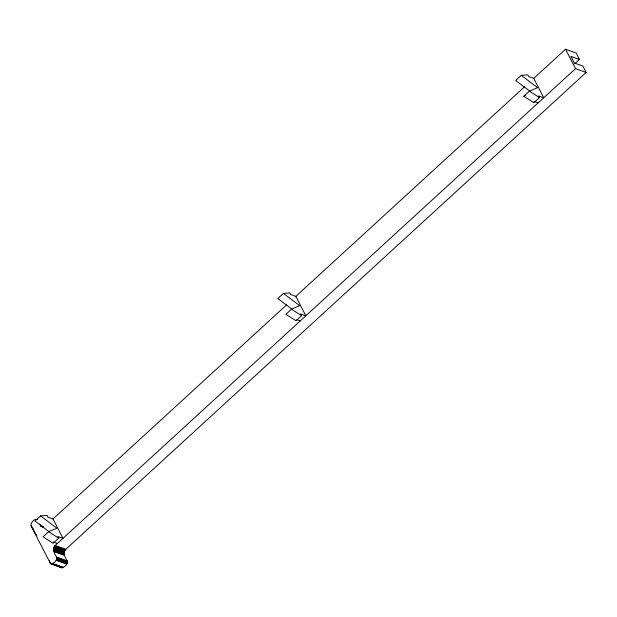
<?xml version="1.0" encoding="UTF-8"?>
<svg xmlns="http://www.w3.org/2000/svg" width="617" height="617" viewBox="0 0 617 617"><rect width="100%" height="100%" fill="white"/><g stroke="black" fill="none" stroke-linecap="round" stroke-linejoin="round"><path stroke-width="0.93" d="M51.157 563.923C53.818 563.506 56.872 560.714 56.965 557.868C55.168 554.367 51.226 549.091 55.191 545.482L575.522 68.626L586.15 72.451L65.818 549.307C61.854 552.917 65.795 558.192 67.592 561.694C67.508 564.54 64.446 567.332 61.785 567.748L50.424 563.452L31.074 525.854C30.086 522.977 34.799 517.856 37.413 519.622M40.56 515.928L56.895 528.237L48.658 531.692L43.059 536.829L53.131 543.292L58.731 538.155L57.882 536.497L62.988 538.34L53.008 518.928L47.902 517.085L47.054 515.426L40.56 515.928L34.961 521.064L49.067 531.692M283.388 293.391L299.723 305.693L291.494 309.148L285.887 314.284L295.959 320.747L301.566 315.619L300.71 313.953L305.816 315.796L295.844 296.384L290.738 294.548L289.882 292.89L283.388 293.391L277.789 298.52L291.895 309.148M521.303 75.359L537.638 87.66L529.401 91.115L523.802 96.252L533.875 102.715L539.474 97.586L538.626 95.92L543.731 97.764L533.751 78.351L528.646 76.516L527.797 74.858L521.303 75.359L515.704 80.488L529.81 91.115M53.008 518.928L286.689 304.775M295.844 296.384L524.597 86.742M533.751 78.351L565.55 49.213L576.178 53.047L579.456 59.433L574.489 63.983M523.802 96.252L525.445 95.558M43.653 526.972L41.154 526.417L39.658 523.918M579.456 59.433L570.902 56.348L574.311 62.988L582.864 66.065L586.15 72.451M533.875 101.365L538.124 102.892M296.816 319.706L300.217 320.925M40.483 525.53L43.136 526.486M40.784 526.016L42.558 526.648M41.154 526.417L42.928 527.057M53.131 541.942L57.389 543.469M55.191 545.482L65.818 549.307M54.736 545.96L65.363 549.786M54.335 546.5L64.97 550.325M54.003 547.102L64.631 550.927M53.733 547.749L64.369 551.575M53.548 548.413L64.176 552.246M53.448 549.091L64.075 552.925M53.424 549.77L64.052 553.596M53.486 550.41L64.114 554.243M53.64 551.02L64.268 554.845M53.872 551.575L64.5 555.4M56.764 557.213L67.392 561.046M56.895 557.521L67.523 561.354M56.965 557.868L67.592 561.694M56.988 558.231L67.615 562.056M56.965 558.609L67.592 562.434M56.88 558.979L67.508 562.812M56.749 559.349L67.376 563.174M56.571 559.688L67.199 563.514M56.355 559.997L66.983 563.822M56.108 560.259L66.736 564.092M52.622 563.452L63.25 567.278M52.345 563.668L62.973 567.493M62.679 567.655L50.255 563.182L49.368 560.56M50.424 563.452L62.379 567.748M50.64 563.668L62.078 567.787M529.401 91.115L539.474 97.586M291.494 309.148L301.566 315.619M48.658 531.692L58.731 538.155M61.515 567.655L61.06 567.278M33.719 529.826L31.074 525.854L36.758 535.679M565.55 49.213L575.522 68.626"/></g></svg>
